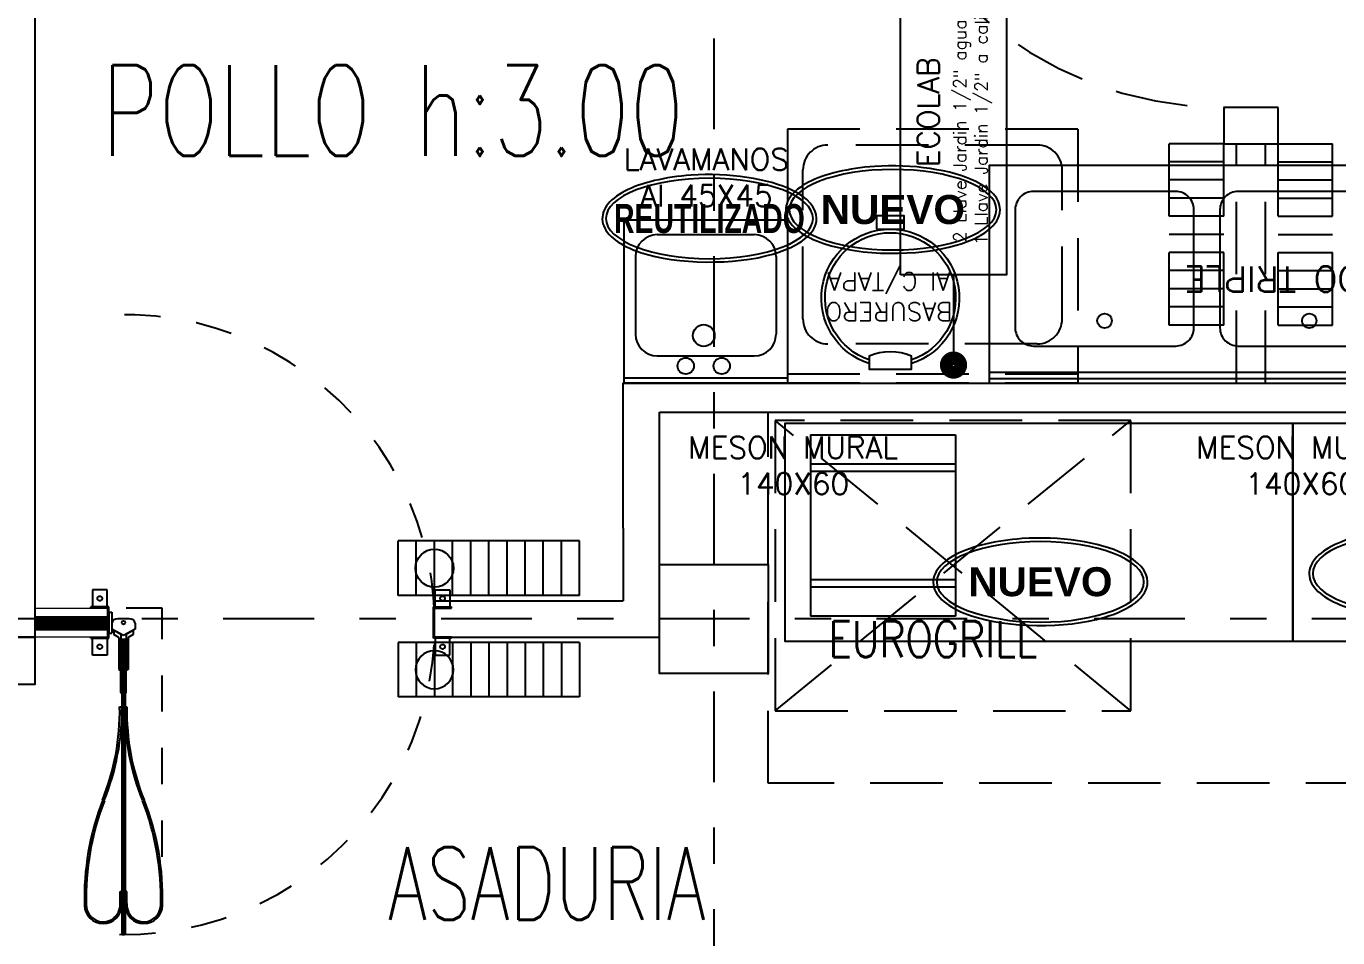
# Model space of a CAD drawing. Header units: millimetres. Extents: x 340 to 1003762, y 22 to 362022.
# Drawn here: x 410.256 to 413.87, y 89.467 to 91.979 of the extents above; entities that cross this region are included whole.
import ezdxf
from ezdxf.enums import TextEntityAlignment as Align
from ezdxf.xclip import XClip

# ---------------------------------------------------------------- set-up
doc = ezdxf.new("R2010")
doc.units = ezdxf.units.MM
doc.header["$XCLIPFRAME"] = 0
for name, pattern in [('LSBB_P_002 - PLANTA 1° NIVEL SALA DE VENTAS$0$000_ALTILLO PROPUESTA$0$HIDDEN', [0.375, 0.25, -0.125]), ('LSBB_P_002 - PLANTA 1° NIVEL SALA DE VENTAS$0$CONTINUOS', [0]), ('LSBB_P_002 - PLANTA 1° NIVEL SALA DE VENTAS$0$DASHDOT2', [0.5, 0.25, -0.125, 0, -0.125]), ('LSBB_P_002 - PLANTA 1° NIVEL SALA DE VENTAS$0$DASHED', [0.75, 0.5, -0.25]), ('LSBB_P_002 - PLANTA 1° NIVEL SALA DE VENTAS$0$Z-ARQUITECTURA$0$HIDDEN', [0.375, 0.25, -0.125])]:
    doc.linetypes.add(name, pattern=pattern)
doc.layers.add('LSBB_P_002 - PLANTA 1° NIVEL SALA DE VENTAS$0$A-Achurado', color=250, linetype='Continuous', lineweight=5)
for name, color, linetype in [('LSBB_P_002 - PLANTA 1° NIVEL SALA DE VENTAS$0$A-ACTIVOS NUEVOS', 20, 'Continuous'), ('LSBB_P_002 - PLANTA 1° NIVEL SALA DE VENTAS$0$A-ACTIVOS REUTILIZADOS', 7, 'Continuous'), ('LSBB_P_002 - PLANTA 1° NIVEL SALA DE VENTAS$0$A-Artefactos', 8, 'Continuous'), ('LSBB_P_002 - PLANTA 1° NIVEL SALA DE VENTAS$0$A-DEMOLICIONES', 30, 'LSBB_P_002 - PLANTA 1° NIVEL SALA DE VENTAS$0$DASHED'), ('LSBB_P_002 - PLANTA 1° NIVEL SALA DE VENTAS$0$A-Equipamiento acero inox', 8, 'Continuous'), ('LSBB_P_002 - PLANTA 1° NIVEL SALA DE VENTAS$0$A-Equipos', 8, 'Continuous'), ('LSBB_P_002 - PLANTA 1° NIVEL SALA DE VENTAS$0$A-MOBILIARIO', 8, 'Continuous'), ('LSBB_P_002 - PLANTA 1° NIVEL SALA DE VENTAS$0$A-PANEL CAMARA NUEVO', 10, 'LSBB_P_002 - PLANTA 1° NIVEL SALA DE VENTAS$0$CONTINUOS'), ('LSBB_P_002 - PLANTA 1° NIVEL SALA DE VENTAS$0$A-PUERTAS NUEVAS', 10, 'Continuous'), ('LSBB_P_002 - PLANTA 1° NIVEL SALA DE VENTAS$0$A-SE CONSTRUYE RELLENO', 10, 'LSBB_P_002 - PLANTA 1° NIVEL SALA DE VENTAS$0$CONTINUOS'), ('LSBB_P_002 - PLANTA 1° NIVEL SALA DE VENTAS$0$A-Textos', 2, 'Continuous'), ('LSBB_P_002 - PLANTA 1° NIVEL SALA DE VENTAS$0$A-TRAS-EQPM', 8, 'Continuous'), ('LSBB_P_002 - PLANTA 1° NIVEL SALA DE VENTAS$0$CANALETA-DESAGUE', 4, 'Continuous'), ('LSBB_P_002 - PLANTA 1° NIVEL SALA DE VENTAS$0$E-TABIQUE-CAMARA', 1, 'Continuous'), ('LSBB_P_002 - PLANTA 1° NIVEL SALA DE VENTAS$0$EJES', 8, 'LSBB_P_002 - PLANTA 1° NIVEL SALA DE VENTAS$0$DASHDOT2'), ('LSBB_P_002 - PLANTA 1° NIVEL SALA DE VENTAS$0$ESTRUCTURA', 5, 'Continuous'), ('LSBB_P_002 - PLANTA 1° NIVEL SALA DE VENTAS$0$L-PILETAS EXISTENTES', 8, 'Continuous'), ('LSBB_P_002 - PLANTA 1° NIVEL SALA DE VENTAS$0$LLAVES ECOLAB', 90, 'Continuous'), ('XREF', 7, 'Continuous')]:
    doc.layers.add(name, color=color, linetype=linetype)
doc.styles.add('LSBB_P_002 - PLANTA 1° NIVEL SALA DE VENTAS$0$ARIAL', font='')
doc.styles.add('LSBB_P_002 - PLANTA 1° NIVEL SALA DE VENTAS$0$Estilo1', font='GOTHIC.TTF', dxfattribs={"height": 0.24})
doc.styles.add('LSBB_P_002 - PLANTA 1° NIVEL SALA DE VENTAS$0$ROMANS', font='romans')
doc.styles.get('LSBB_P_002 - PLANTA 1° NIVEL SALA DE VENTAS$0$ARIAL').set_extended_font_data('Arial', bold=True)

# ---------------------------------------------------------------- blocks, each defined once
blk = doc.blocks.new('LSBB_P_002 - PLANTA 1° NIVEL SALA DE VENTAS$0$A$C0C1D28A6')
at = {"color": 8}
blk.add_circle((0.4, 0.075), 0.0524, dxfattribs=at)
at = {"layer": 'LSBB_P_002 - PLANTA 1° NIVEL SALA DE VENTAS$0$CANALETA-DESAGUE', "color": 8}
for p, q in [((0, 0.15), (0.5, 0.15)), ((0, 0.15), (0, 0)), ((0.05, 0.15), (0.05, 0)), ((0.1, 0.15), (0.1, 0)), ((0.15, 0.15), (0.15, 0)), ((0.2, 0.15), (0.2, 0)), ((0.25, 0.15), (0.25, 0)), ((0.3, 0.15), (0.3, 0)), ((0.35, 0.15), (0.35, 0)), ((0.4, 0.15), (0.4, 0)), ((0.45, 0.15), (0.45, 0)), ((0.5, 0.15), (0.5, 0)), ((0, 0), (0.5, 0))]:
    blk.add_line(p, q, dxfattribs=at)
blk = doc.blocks.new('LSBB_P_002 - PLANTA 1° NIVEL SALA DE VENTAS$0$A$C73AD46B8')
for p, q in [((0.5695, 0), (0.5695, 1.7641)), ((0.5875, 0), (0.5875, 1.7641))]:
    blk.add_line(p, q)
blk.add_lwpolyline([(0.6, 0), (0.6, 1.7641), (0, 1.7641), (0, 0), (0.6, 0)])
for points in [[(0.4977, 1.6424), (0.4977, 1.25, -0.414214), (0.4477, 1.2), (0.1218, 1.2, -0.414214), (0.0718, 1.25), (0.0718, 1.6424, -0.414214), (0.1218, 1.6924), (0.4477, 1.6924, -0.414214)], [(0.4977, 0.6859), (0.4977, 1.0782, 0.414214), (0.4477, 1.1282), (0.1218, 1.1282, 0.414214), (0.0718, 1.0782), (0.0718, 0.6859, 0.414214), (0.1218, 0.6359), (0.4477, 0.6359, 0.414214)], [(0.4977, 0.1218), (0.4977, 0.5141, 0.414214), (0.4477, 0.5641), (0.1218, 0.5641, 0.414214), (0.0718, 0.5141), (0.0718, 0.1218, 0.414214), (0.1218, 0.0718), (0.4477, 0.0718, 0.414214)]]:
    blk.add_lwpolyline(points, format="xyb", close=True)
for centre in [(0.4281, 1.4462), (0.4281, 0.8821), (0.4281, 0.3179)]:
    blk.add_circle(centre, 0.02)
at = {"insert": (0.3484, 2.2058), "char_height": 0.07, "width": 1.7605, "attachment_point": 1, "rotation": 270, "style": 'LSBB_P_002 - PLANTA 1° NIVEL SALA DE VENTAS$0$ROMANS'}
blk.add_mtext('\\pi0.78383;LAVAFONDO TRIPLE\\P\\pi0.42358;            AI', dxfattribs=at)
blk = doc.blocks.new('LSBB_P_002 - PLANTA 1° NIVEL SALA DE VENTAS$0$Basurero a.inox con tapa')
at = {"layer": 'LSBB_P_002 - PLANTA 1° NIVEL SALA DE VENTAS$0$A-TRAS-EQPM'}
blk.add_lwpolyline([(36252.54, -6635.72), (36256.2, -6635.72), (36256.2, -6647.33), (36252.54, -6647.33)], dxfattribs=at)
blk.add_lwpolyline([(36217.61, -6637.72), (36217.61, -6645.33), (36213.95, -6645.33), (36213.95, -6637.72)], close=True, dxfattribs=at)
at = {"layer": 'LSBB_P_002 - PLANTA 1° NIVEL SALA DE VENTAS$0$A-TRAS-EQPM', "ltscale": 3}
for radius, start, end in [(19, 17.787, 342.213), (18, 18.8112, 341.1888)]:
    blk.add_arc((36236.61, -6641.52), radius, start, end, dxfattribs=at)
at = {"layer": 'LSBB_P_002 - PLANTA 1° NIVEL SALA DE VENTAS$0$A-TRAS-EQPM'}
blk.add_arc((36266.36, -6641.52), 14.99, 157.2212, 202.7788, dxfattribs=at)
blk = doc.blocks.new('LSBB_P_002 - PLANTA 1° NIVEL SALA DE VENTAS$0$BAS')
at = {"layer": 'LSBB_P_002 - PLANTA 1° NIVEL SALA DE VENTAS$0$A-TRAS-EQPM', "linetype": 'Continuous', "extrusion": (0, 0, -1), "xscale": 0.01, "yscale": 0.01, "zscale": -0.01}
blk.add_blockref('LSBB_P_002 - PLANTA 1° NIVEL SALA DE VENTAS$0$Basurero a.inox con tapa', (-813.2584, 115.2507), dxfattribs=at)
at = {"layer": 'LSBB_P_002 - PLANTA 1° NIVEL SALA DE VENTAS$0$A-MOBILIARIO', "ltscale": 0.25, "insert": (450.9047, 48.8395), "char_height": 0.05, "width": 1.146377, "attachment_point": 5, "rotation": 90, "style": 'LSBB_P_002 - PLANTA 1° NIVEL SALA DE VENTAS$0$ROMANS'}
blk.add_mtext('\\A1;BASURERO\\PAI C/TAPA', dxfattribs=at)
blk = doc.blocks.new('LSBB_P_002 - PLANTA 1° NIVEL SALA DE VENTAS$0$A$C6D5A0C58')
at = {"layer": 'LSBB_P_002 - PLANTA 1° NIVEL SALA DE VENTAS$0$A-ACTIVOS REUTILIZADOS', "extrusion": (0, 0, -1)}
blk.add_ellipse((0, 0), major_axis=(0.2855, 0), ratio=0.388575, dxfattribs=at)
at = {"layer": 'LSBB_P_002 - PLANTA 1° NIVEL SALA DE VENTAS$0$A-ACTIVOS REUTILIZADOS'}
blk.add_open_spline([(0.2955, 0), (0.2955, -0.021), (0.2828, -0.0409), (0.2407, -0.0737), (0.2108, -0.0875), (0.0693, -0.1291), (-0.0893, -0.1272), (-0.2453, -0.0748), (-0.2842, -0.048), (-0.3027, 0.019), (-0.2777, 0.0523), (-0.188, 0.0987), (-0.1218, 0.1143), (0.0524, 0.1263), (0.163, 0.1102), (0.2698, 0.0572), (0.2955, 0.0303), (0.2955, 0)], degree=3, knots=[0, 0, 0, 0, 0.461791, 0.461791, 0.923583, 0.923583, 2.283227, 2.283227, 3.034626, 3.034626, 3.786024, 3.786024, 4.537423, 4.537423, 5.618495, 5.618495, 6.283185, 6.283185, 6.283185, 6.283185], dxfattribs=at)
at = {"layer": 'LSBB_P_002 - PLANTA 1° NIVEL SALA DE VENTAS$0$A-ACTIVOS REUTILIZADOS', "style": 'LSBB_P_002 - PLANTA 1° NIVEL SALA DE VENTAS$0$ARIAL', "width": 0.7}
blk.add_text('REUTILIZADO', height=0.08, dxfattribs=at).set_placement((0, 0), align=Align.MIDDLE_CENTER)
blk = doc.blocks.new('LSBB_P_002 - PLANTA 1° NIVEL SALA DE VENTAS$0$A$C529333AF')
at = {"layer": 'LSBB_P_002 - PLANTA 1° NIVEL SALA DE VENTAS$0$A-ACTIVOS NUEVOS', "extrusion": (0, 0, -1)}
blk.add_ellipse((0, 0), major_axis=(0.2855, 0), ratio=0.388575, dxfattribs=at)
at = {"layer": 'LSBB_P_002 - PLANTA 1° NIVEL SALA DE VENTAS$0$A-ACTIVOS NUEVOS'}
blk.add_open_spline([(0.2955, 0), (0.2955, -0.021), (0.2828, -0.0409), (0.2407, -0.0737), (0.2108, -0.0875), (0.0693, -0.1291), (-0.0893, -0.1272), (-0.2453, -0.0748), (-0.2842, -0.048), (-0.3027, 0.019), (-0.2777, 0.0523), (-0.188, 0.0987), (-0.1218, 0.1143), (0.0524, 0.1263), (0.163, 0.1102), (0.2698, 0.0572), (0.2955, 0.0303), (0.2955, 0)], degree=3, knots=[0, 0, 0, 0, 0.461791, 0.461791, 0.923583, 0.923583, 2.283227, 2.283227, 3.034626, 3.034626, 3.786024, 3.786024, 4.537423, 4.537423, 5.618495, 5.618495, 6.283185, 6.283185, 6.283185, 6.283185], dxfattribs=at)
at = {"layer": 'LSBB_P_002 - PLANTA 1° NIVEL SALA DE VENTAS$0$A-ACTIVOS NUEVOS', "insert": (0, 0), "char_height": 0.08, "attachment_point": 5, "style": 'LSBB_P_002 - PLANTA 1° NIVEL SALA DE VENTAS$0$ARIAL'}
blk.add_mtext_dynamic_manual_height_columns('NUEVO', width=0.536552, gutter_width=0.7, heights=[0], dxfattribs=at)
blk = doc.blocks.new('LSBB_P_002 - PLANTA 1° NIVEL SALA DE VENTAS$0$LLAVE ECOLAB')
at = {"layer": 'LSBB_P_002 - PLANTA 1° NIVEL SALA DE VENTAS$0$LLAVES ECOLAB', "color": 8}
blk.add_lwpolyline([(-1.5014, 0.5435), (-1.5014, 1.4369), (-1.2086, 1.4369), (-1.2086, 0.5435)], close=True, dxfattribs=at)
for points in [[(-1.355, 0.5435), (-1.355, 0.2948)], [(-1.355, 0.5107), (-1.355, 0.2948)]]:
    blk.add_lwpolyline(points, dxfattribs=at)
at = {"layer": 'LSBB_P_002 - PLANTA 1° NIVEL SALA DE VENTAS$0$LLAVES ECOLAB', "color": 8, "const_width": 0.035}
blk.add_lwpolyline([(-1.375, 0.2948, 1), (-1.335, 0.2948, 1)], format="xyb", close=True, dxfattribs=at)
blk.add_lwpolyline([(-1.375, 0.2948, 1), (-1.335, 0.2948, 1)], format="xyb", close=True, dxfattribs=at)
at = {"layer": 'LSBB_P_002 - PLANTA 1° NIVEL SALA DE VENTAS$0$A-MOBILIARIO', "ltscale": 0.25, "insert": (-1.3522, 0.9916), "char_height": 0.06, "width": 1.146377, "attachment_point": 5, "rotation": 90, "style": 'LSBB_P_002 - PLANTA 1° NIVEL SALA DE VENTAS$0$ROMANS'}
blk.add_mtext('\\A1;ECOLAB\\P{\\H0.58333x;2 Llave Jardin 1/2" agua fria\\P1 Llave Jardin 1/2" a caliente}', dxfattribs=at)
blk = doc.blocks.new('LSBB_P_002 - PLANTA 1° NIVEL SALA DE VENTAS$0$A$C5A110EDB')
blk.add_lwpolyline([(0.6323, 0.7554), (-0.7677, 0.7554), (-0.7677, 0.1554), (0.6323, 0.1554), (0.6323, 0.7554)])
at = {"insert": (-0.7443, 0.7193), "char_height": 0.06, "width": 2.665849, "attachment_point": 2, "style": 'LSBB_P_002 - PLANTA 1° NIVEL SALA DE VENTAS$0$Estilo1'}
blk.add_mtext('{\\Fromans|c0;MESON MURAL \\P140X60}', dxfattribs=at)
blk = doc.blocks.new('LSBB_P_002 - PLANTA 1° NIVEL SALA DE VENTAS$0$SELL')
at = {"layer": 'LSBB_P_002 - PLANTA 1° NIVEL SALA DE VENTAS$0$A-Equipos'}
for p, q in [((449.836, 70.9801), (449.336, 70.9801)), ((449.336, 70.5801), (449.336, 70.9801)), ((449.836, 70.9801), (449.336, 70.9801)), ((449.336, 70.5801), (449.336, 70.9801)), ((449.416, 70.5801), (449.416, 70.9801)), ((449.416, 70.5801), (449.416, 70.9801)), ((449.436, 70.5801), (449.436, 70.9801)), ((449.436, 70.5801), (449.436, 70.9801)), ((449.736, 70.9801), (449.736, 70.5801)), ((449.736, 70.9801), (449.736, 70.5801)), ((449.756, 70.9801), (449.756, 70.5801)), ((449.756, 70.9801), (449.756, 70.5801)), ((449.836, 70.9801), (449.836, 70.5801)), ((449.836, 70.9801), (449.836, 70.5801)), ((449.836, 70.5801), (449.336, 70.5801)), ((449.836, 70.5801), (449.336, 70.5801))]:
    blk.add_line(p, q, dxfattribs=at)
blk = doc.blocks.new('LSBB_P_002 - PLANTA 1° NIVEL SALA DE VENTAS$0$Z-ARQUITECTURA$0$PUERTA POLICARBONATO 90')
at = {"color": 8, "linetype": 'LSBB_P_002 - PLANTA 1° NIVEL SALA DE VENTAS$0$Z-ARQUITECTURA$0$HIDDEN', "ltscale": 0.2}
for p, q in [((-0.0424, 0.05), (-0.0424, 0.003)), ((-0.0024, 0.05), (-0.0424, 0.05)), ((-0.0024, 0.003), (-0.0024, 0.05)), ((0.9024, 0.05, 0), (0.9424, 0.05, 0)), ((0.9024, 0.003, 0), (0.9024, 0.05, 0)), ((0.9424, 0.05, 0), (0.9424, 0.003, 0)), ((-0.0424, -0.13), (-0.0424, -0.083)), ((-0.0024, -0.083), (-0.0024, -0.13)), ((0.9024, -0.083, 0), (0.9024, -0.13, 0)), ((0.9424, -0.13, 0), (0.9424, -0.083, 0)), ((-0.0024, -0.13), (-0.0424, -0.13)), ((0.9024, -0.13, 0), (0.9424, -0.13, 0))]:
    blk.add_line(p, q, dxfattribs=at)
for p, q in [((0.003, 0.003), (-0.047, 0.003)), ((-0.047, 0), (-0.047, 0.003)), ((0, 0), (-0.047, 0)), ((0, -0.08), (0, 0)), ((0.003, -0.083), (0.003, 0.003)), ((0.897, -0.083), (0.897, 0.003)), ((0.897, 0.003), (0.947, 0.003)), ((0.9, -0.08), (0.9, 0)), ((0.9, 0), (0.947, 0)), ((0.947, 0, 0), (0.947, 0.003, 0)), ((0.003, -0.011), (0.003, -0.069)), ((0.003, -0.011), (0.011, -0.011)), ((0.011, -0.011), (0.011, -0.069)), ((0.011, -0.0335), (0.0157, -0.0335)), ((0.011, -0.0335), (0.011, -0.0465)), ((0.059, -0.0297), (0.027, -0.0297)), ((0.003, -0.069), (0.011, -0.069)), ((0.011, -0.0417), (0.011, -0.0577)), ((0.043, -0.0757), (0.011, -0.0577)), ((0.016, -0.0616), (0.016, -0.0731)), ((0.0355, -0.0726), (0.016, -0.0616)), ((0.075, -0.0577), (0.043, -0.0757)), ((0.07, -0.0616), (0.0505, -0.0726)), ((0.07, -0.0616), (0.07, -0.0731)), ((0.075, -0.0417), (0.075, -0.0577)), ((-0.047, -0.08), (0, -0.08)), ((-0.047, -0.083), (-0.047, -0.08)), ((-0.047, -0.083), (0.003, -0.083)), ((0.0305, -0.0813), (0.016, -0.0731)), ((0.0305, -0.0813), (0.0305, -0.1691)), ((0.0355, -0.0726), (0.0355, -0.1721)), ((0.0355, -0.0743), (0.0355, -0.1713)), ((0.0355, -0.0853), (0.0505, -0.0853)), ((0.0405, -0.0853), (0.0405, -0.8998)), ((0.0455, -0.0853), (0.0455, -0.8998)), ((0.0505, -0.0726), (0.0505, -0.1721)), ((0.0505, -0.0743), (0.0505, -0.1713)), ((0.07, -0.0731), (0.0555, -0.0813)), ((0.0555, -0.0813), (0.0555, -0.1691)), ((0.947, -0.083), (0.897, -0.083)), ((0.947, -0.08), (0.9, -0.08)), ((0.947, -0.083, 0), (0.947, -0.08, 0)), ((0.0305, -0.1691), (0.0355, -0.1721)), ((0.0555, -0.1691), (0.0505, -0.1721)), ((0.0385, -0.8998), (0.0405, -0.8998)), ((0.0405, -0.8998), (0.0455, -0.8998)), ((0.0475, -0.8998), (0.0455, -0.8998))]:
    blk.add_line(p, q)
at = {"color": 8, "linetype": 'LSBB_P_002 - PLANTA 1° NIVEL SALA DE VENTAS$0$Z-ARQUITECTURA$0$HIDDEN', "ltscale": 0.3}
for p, q in [((0.15, 0), (0, 0)), ((0.15, -0.6855), (0.15, 0))]:
    blk.add_line(p, q, dxfattribs=at)
at = {"color": 8}
for p, q in [((0.0355, -0.2323), (0.0355, -0.0853)), ((0.0375, -0.2323), (0.0375, -0.0853)), ((0.0485, -0.2323), (0.0485, -0.0853)), ((0.0505, -0.2323), (0.0505, -0.0853)), ((0.0355, -0.2323), (0.0375, -0.2323)), ((0.0385, -0.2353), (0.0385, -0.8998)), ((0.0385, -0.2353), (0.0405, -0.2353)), ((0.0455, -0.2353), (0.0475, -0.2353)), ((0.0475, -0.2353), (0.0475, -0.8998)), ((0.0485, -0.2323), (0.0505, -0.2323)), ((0.0324, -0.2725), (0.0385, -0.2725)), ((0.0475, -0.2723), (0.0523, -0.2723)), ((0.0335, -0.7811), (0.0385, -0.7811)), ((0.0335, -0.8145), (0.0335, -0.7811)), ((0.0385, -0.7811), (0.0385, -0.8195)), ((0.0525, -0.7811), (0.0475, -0.7811)), ((0.0475, -0.7811), (0.0475, -0.8195)), ((0.0525, -0.8145), (0.0525, -0.7811))]:
    blk.add_line(p, q, dxfattribs=at)
at = {"color": 8, "linetype": 'LSBB_P_002 - PLANTA 1° NIVEL SALA DE VENTAS$0$Z-ARQUITECTURA$0$HIDDEN', "ltscale": 0.2}
for centre in [(-0.0224, 0.0265), (0.9224, 0.0265, 0), (-0.0224, -0.1065), (0.9224, -0.1065, 0)]:
    blk.add_circle(centre, 0.0065, dxfattribs=at)
blk.add_circle((0.043, -0.04), 0.005)
at = {"color": 8, "linetype": 'LSBB_P_002 - PLANTA 1° NIVEL SALA DE VENTAS$0$Z-ARQUITECTURA$0$HIDDEN', "ltscale": 0.3}
blk.add_arc((0.0467, -0.0455, 0), 0.8544, 268.991, 92.0144, dxfattribs=at)
for centre, start, end in [((0.0257, -0.0447), 85.2268, 168.513), ((0.0603, -0.0447), 11.487, 94.7732)]:
    blk.add_arc(centre, 0.015, start, end)
at = {"color": 8}
for centre, radius, start, end in [((0.0388, -0.232), 0.00328, 184.6795, 265.3205), ((0.0408, -0.232), 0.00328, 184.6795, 265.3205), ((0.0452, -0.232), 0.00328, 274.6795, 355.3205), ((0.0472, -0.232), 0.00328, 274.6795, 355.3205), ((-0.6253, -0.2832), 0.6578, 338.0387, 0.9306), ((-0.6303, -0.2794), 0.6689, 337.9797, 0.5924), ((0.6876, -0.2876), 0.6402, 178.6267, 202.2426), ((0.71, -0.2829), 0.6578, 179.0694, 201.9613), ((0.6694, -0.7975), 0.7342, 158.5459, 181.7179), ((0.6694, -0.7975), 0.7292, 158.5517, 181.7272), ((-0.5834, -0.7975), 0.7292, 358.2728, 21.4483), ((-0.5834, -0.7975), 0.7342, 358.2821, 21.4541), ((-0.013, -0.8182), 0.0515, 181.4341, 358.5659), ((-0.0129, -0.8181), 0.0466, 181.1194, 4.478), ((0.099, -0.8182), 0.0515, 181.4341, 358.5659), ((0.0989, -0.8181), 0.0466, 175.522, 358.8806)]:
    blk.add_arc(centre, radius, start, end, dxfattribs=at)
blk = doc.blocks.new('LSBB_P_002 - PLANTA 1° NIVEL SALA DE VENTAS$0$DEMOL')
at = {"layer": 'LSBB_P_002 - PLANTA 1° NIVEL SALA DE VENTAS$0$A-DEMOLICIONES', "linetype": 'LSBB_P_002 - PLANTA 1° NIVEL SALA DE VENTAS$0$000_ALTILLO PROPUESTA$0$HIDDEN', "ltscale": 0.8}
for p, q in [((1028.9943, 306.5756), (1028.8447, 306.5756)), ((1028.8447, 306.5756), (1028.8447, 306.4756)), ((1028.9943, 306.4756), (1028.9943, 306.5756)), ((1027.6422, 306.5156), (1027.6422, 305.8156)), ((1028.4422, 306.5156), (1027.6422, 306.5156)), ((1028.4422, 306.5156), (1028.4422, 305.8156)), ((1028.6947, 305.9756), (1028.6947, 306.4756)), ((1028.8447, 306.4756), (1028.6947, 306.4756)), ((1028.8447, 306.4756), (1028.9943, 306.4756)), ((1028.8447, 305.9756), (1028.8447, 306.4756)), ((1028.8795, 305.8156), (1028.8795, 306.4756)), ((1028.9595, 305.8156), (1028.9595, 306.4756)), ((1028.9943, 305.9756), (1028.9943, 306.4756)), ((1028.9943, 306.4756), (1029.1443, 306.4756)), ((1029.1443, 305.9756), (1029.1443, 306.4756)), ((1028.3308, 306.4718), (1027.7537, 306.4718)), ((1027.6851, 305.9925), (1027.6851, 306.4033)), ((1028.3994, 305.9925), (1028.3994, 306.4033)), ((1028.8447, 306.4256), (1028.6947, 306.4256)), ((1028.9943, 306.4256), (1029.1443, 306.4256)), ((1028.8447, 306.3756), (1028.6947, 306.3756)), ((1028.9943, 306.3756), (1029.1443, 306.3756)), ((1028.8447, 306.3256), (1028.6947, 306.3256)), ((1028.9943, 306.3256), (1029.1443, 306.3256)), ((1028.8447, 306.2756), (1028.6947, 306.2756)), ((1028.9943, 306.2756), (1029.1443, 306.2756)), ((1028.8447, 306.2256), (1028.6947, 306.2256)), ((1028.9943, 306.2256), (1029.1443, 306.2256)), ((1028.8447, 306.1756), (1028.6947, 306.1756)), ((1028.9943, 306.1756), (1029.1443, 306.1756)), ((1028.8447, 306.1256), (1028.6947, 306.1256)), ((1028.9943, 306.1256), (1029.1443, 306.1256)), ((1028.8447, 306.0756), (1028.6947, 306.0756)), ((1028.9943, 306.0756), (1029.1443, 306.0756)), ((1028.8447, 306.0256), (1028.6947, 306.0256)), ((1028.9943, 306.0256), (1029.1443, 306.0256)), ((1028.8447, 305.9756), (1028.6947, 305.9756)), ((1028.9943, 305.9756), (1029.1443, 305.9756)), ((1028.3308, 305.9239), (1027.7537, 305.9239)), ((1028.4422, 305.8402), (1027.6422, 305.8402)), ((1028.4422, 305.8156), (1027.6422, 305.8156)), ((1027.5895, 304.7127), (1027.5895, 305.7356)), ((1028.5889, 305.7127), (1027.6089, 305.7127)), ((1027.6089, 304.9127), (1028.5889, 305.7127)), ((1028.5889, 304.9127), (1027.6089, 305.7127)), ((1027.6089, 305.7127), (1027.6089, 304.9127)), ((1028.5889, 304.9127), (1028.5889, 305.7127)), ((1027.6089, 304.9127), (1028.5889, 304.9127)), ((1031.3707, 304.7127), (1027.5895, 304.7127))]:
    blk.add_line(p, q, dxfattribs=at)
for centre, radius, start, end in [((1028.8466, 307.5979), 1.0222, 185.7395, 270.172), ((1027.7537, 306.4033), 0.0686, 90, 180), ((1028.3308, 306.4033), 0.0686, 0, 90), ((1027.7537, 305.9925), 0.0686, 180, 270), ((1028.3308, 305.9925), 0.0686, 270, 0)]:
    blk.add_arc(centre, radius, start, end, dxfattribs=at)
at = {"layer": 'LSBB_P_002 - PLANTA 1° NIVEL SALA DE VENTAS$0$A-DEMOLICIONES', "linetype": 'LSBB_P_002 - PLANTA 1° NIVEL SALA DE VENTAS$0$000_ALTILLO PROPUESTA$0$HIDDEN', "ltscale": 0.8, "style": 'LSBB_P_002 - PLANTA 1° NIVEL SALA DE VENTAS$0$ROMANS', "width": 0.7}
blk.add_text('POLLO h:3.00', height=0.25, dxfattribs=at).set_placement((1025.7521, 306.4417, 0))
at = {"layer": 'LSBB_P_002 - PLANTA 1° NIVEL SALA DE VENTAS$0$A-DEMOLICIONES', "linetype": 'LSBB_P_002 - PLANTA 1° NIVEL SALA DE VENTAS$0$000_ALTILLO PROPUESTA$0$HIDDEN', "ltscale": 0.8, "style": 'LSBB_P_002 - PLANTA 1° NIVEL SALA DE VENTAS$0$ROMANS', "text_generation_flag": 6, "width": 0.8}
blk.add_text('EUROGRILL', height=0.1, rotation=180, dxfattribs=at).set_placement((1027.7551, 305.0599))
blk = doc.blocks.new('LSBB_P_002 - PLANTA 1° NIVEL SALA DE VENTAS', base_point=(223.5696, 14.2202))
at = {"layer": 'LSBB_P_002 - PLANTA 1° NIVEL SALA DE VENTAS$0$A-Achurado', "color": 1}
blk.add_lwpolyline([(825.5695, 305.1956), (825.7695, 305.1956), (825.7695, 305.1156), (825.5695, 305.1156), (825.5695, 305.0956)], dxfattribs=at)
at = {"layer": 'LSBB_P_002 - PLANTA 1° NIVEL SALA DE VENTAS$0$A-Artefactos'}
for p, q in [((827.2835, 306.2249), (827.551, 306.2249)), ((827.2235, 306.1649), (827.2235, 305.9506)), ((827.611, 306.1649), (827.611, 305.9506)), ((827.2835, 305.8906), (827.551, 305.8906)), ((827.1922, 305.8306), (827.6422, 305.8306)), ((827.1922, 305.8156), (827.6422, 305.8156))]:
    blk.add_line(p, q, dxfattribs=at)
blk.add_lwpolyline([(827.6422, 306.2656), (827.6422, 305.8156), (827.1922, 305.8156), (827.1922, 306.2656)], close=True, dxfattribs=at)
for centre, radius in [((827.4116, 305.9468), 0.03), ((827.3619, 305.863), 0.0225), ((827.4613, 305.863), 0.0225)]:
    blk.add_circle(centre, radius, dxfattribs=at)
for centre, start, end in [((827.2835, 306.1649), 90, 180), ((827.551, 306.1649), 0, 90), ((827.2835, 305.9506), 180, 270), ((827.551, 305.9506), 270, 0)]:
    blk.add_arc(centre, 0.06, start, end, dxfattribs=at)
at = {"layer": 'LSBB_P_002 - PLANTA 1° NIVEL SALA DE VENTAS$0$A-PANEL CAMARA NUEVO'}
blk.add_lwpolyline([(824.6695, 304.9856), (825.4695, 304.9856), (825.5695, 304.9856), (825.5695, 305.1156), (825.4695, 305.1156), (825.4695, 305.0656), (824.6695, 305.0656)], dxfattribs=at)
at = {"layer": 'LSBB_P_002 - PLANTA 1° NIVEL SALA DE VENTAS$0$A-SE CONSTRUYE RELLENO', "const_width": 0.04, "elevation": 0}
blk.add_lwpolyline([(825.7661, 305.1533), (825.5695, 305.1533)], dxfattribs=at)
at = {"layer": 'LSBB_P_002 - PLANTA 1° NIVEL SALA DE VENTAS$0$E-TABIQUE-CAMARA'}
for p, q in [((825.5695, 305.2156), (825.5695, 313.0156)), ((825.5695, 305.1156), (825.5695, 313.0156)), ((826.6695, 305.2156), (827.1145, 305.2156)), ((826.6695, 305.2156), (827.1145, 305.2156)), ((827.1145, 305.2156), (827.1895, 305.2156)), ((827.1145, 305.2156), (827.1895, 305.2156)), ((825.4695, 305.1156), (825.5695, 305.1156)), ((825.4695, 305.1156), (825.5695, 305.1156)), ((826.6695, 305.1156), (827.1145, 305.1156)), ((826.6695, 305.1156), (827.1145, 305.1156)), ((827.1145, 305.1156), (827.2895, 305.1156)), ((827.1145, 305.1156), (827.2895, 305.1156))]:
    blk.add_line(p, q, dxfattribs=at)
for points in [[(827.1895, 305.4156), (827.1895, 305.8156), (827.5895, 305.8156)], [(827.5895, 305.8156), (831.3707, 305.8156)], [(827.2895, 305.7356), (831.3707, 305.7356)], [(827.2895, 305.3156), (827.2895, 305.7356)], [(827.1895, 305.4156), (827.1895, 305.2156)], [(826.6695, 305.1162), (826.6695, 305.2156)]]:
    blk.add_lwpolyline(points, dxfattribs=at)
at = {"layer": 'LSBB_P_002 - PLANTA 1° NIVEL SALA DE VENTAS$0$EJES'}
for p, q in [((827.4395, 330.1656), (827.4395, 242.5191)), ((879.7376, 305.1656), (769.0572, 305.1656))]:
    blk.add_line(p, q, dxfattribs=at)
at = {"layer": 'LSBB_P_002 - PLANTA 1° NIVEL SALA DE VENTAS$0$ESTRUCTURA'}
blk.add_lwpolyline([(827.5895, 305.3156), (827.5895, 305.0156), (827.2895, 305.0156), (827.2895, 305.3156)], close=True, dxfattribs=at)
at = {"layer": 'LSBB_P_002 - PLANTA 1° NIVEL SALA DE VENTAS$0$A-ACTIVOS NUEVOS'}
for p in [(827.9328, 306.2936), (828.3394, 305.2677), (829.3756, 305.2909)]:
    blk.add_blockref('LSBB_P_002 - PLANTA 1° NIVEL SALA DE VENTAS$0$A$C529333AF', p, dxfattribs=at)
at = {"layer": 'LSBB_P_002 - PLANTA 1° NIVEL SALA DE VENTAS$0$A-ACTIVOS REUTILIZADOS'}
blk.add_blockref('LSBB_P_002 - PLANTA 1° NIVEL SALA DE VENTAS$0$A$C6D5A0C58', (827.4273, 306.2695), dxfattribs=at)
at = {"layer": 'LSBB_P_002 - PLANTA 1° NIVEL SALA DE VENTAS$0$A-Artefactos', "rotation": 270}
blk.add_blockref('LSBB_P_002 - PLANTA 1° NIVEL SALA DE VENTAS$0$A$C73AD46B8', (828.1983, 306.4156), dxfattribs=at)
at = {"layer": 'LSBB_P_002 - PLANTA 1° NIVEL SALA DE VENTAS$0$A-DEMOLICIONES'}
blk.add_blockref('LSBB_P_002 - PLANTA 1° NIVEL SALA DE VENTAS$0$DEMOL', (-200, 0), dxfattribs=at)
at = {"layer": 'LSBB_P_002 - PLANTA 1° NIVEL SALA DE VENTAS$0$A-Equipamiento acero inox', "color": 0, "rotation": 90}
blk.add_blockref('LSBB_P_002 - PLANTA 1° NIVEL SALA DE VENTAS$0$BAS', (876.7614, -144.8421), dxfattribs=at)
at = {"layer": 'LSBB_P_002 - PLANTA 1° NIVEL SALA DE VENTAS$0$A-Equipamiento acero inox', "rotation": 90}
blk.add_blockref('LSBB_P_002 - PLANTA 1° NIVEL SALA DE VENTAS$0$SELL', (898.6856, -144.1626), dxfattribs=at)
at = {"layer": 'LSBB_P_002 - PLANTA 1° NIVEL SALA DE VENTAS$0$A-Equipamiento acero inox'}
for p in [(828.4025, 304.9489), (829.8025, 304.9489)]:
    blk.add_blockref('LSBB_P_002 - PLANTA 1° NIVEL SALA DE VENTAS$0$A$C5A110EDB', p, dxfattribs=at)
at = {"layer": 'LSBB_P_002 - PLANTA 1° NIVEL SALA DE VENTAS$0$A-PUERTAS NUEVAS', "rotation": 1.146920115654553e-06}
blk.add_blockref('LSBB_P_002 - PLANTA 1° NIVEL SALA DE VENTAS$0$Z-ARQUITECTURA$0$PUERTA POLICARBONATO 90', (825.7695, 305.1956), dxfattribs=at)
at = {"layer": 'LSBB_P_002 - PLANTA 1° NIVEL SALA DE VENTAS$0$L-PILETAS EXISTENTES', "rotation": 180}
blk.add_blockref('LSBB_P_002 - PLANTA 1° NIVEL SALA DE VENTAS$0$A$C0C1D28A6', (827.0695, 305.3806), dxfattribs=at)
at = {"layer": 'LSBB_P_002 - PLANTA 1° NIVEL SALA DE VENTAS$0$L-PILETAS EXISTENTES', "xscale": -1}
blk.add_blockref('LSBB_P_002 - PLANTA 1° NIVEL SALA DE VENTAS$0$A$C0C1D28A6', (827.0695, 304.9506), dxfattribs=at)
at = {"layer": 'LSBB_P_002 - PLANTA 1° NIVEL SALA DE VENTAS$0$LLAVES ECOLAB'}
blk.add_blockref('LSBB_P_002 - PLANTA 1° NIVEL SALA DE VENTAS$0$LLAVE ECOLAB', (829.455, 305.5706), dxfattribs=at)
at = {"layer": 'LSBB_P_002 - PLANTA 1° NIVEL SALA DE VENTAS$0$A-MOBILIARIO', "ltscale": 0.25, "insert": (827.419, 306.3826), "char_height": 0.06, "width": 1.146377, "attachment_point": 5, "style": 'LSBB_P_002 - PLANTA 1° NIVEL SALA DE VENTAS$0$ROMANS'}
blk.add_mtext('\\A1;LAVAMANOS\\PAI 45X45', dxfattribs=at)
at = {"layer": 'LSBB_P_002 - PLANTA 1° NIVEL SALA DE VENTAS$0$A-Textos', "insert": (826.9791, 304.5362, 0), "char_height": 0.2, "width": 3.652653, "attachment_point": 2, "style": 'LSBB_P_002 - PLANTA 1° NIVEL SALA DE VENTAS$0$ROMANS'}
blk.add_mtext('{\\W0.7;ASADURIA}', dxfattribs=at)

msp = doc.modelspace()

# ---------------------------------------------------------------- block references
at = {"layer": 'XREF'}
ref = msp.add_blockref('LSBB_P_002 - PLANTA 1° NIVEL SALA DE VENTAS', (-191.719, -200.5998), dxfattribs=at)
XClip(ref).set_block_clipping_path([(755.454857474, 236.6800249606), (887.3150098981, 333.6713636781)])

doc.saveas('drawing.dxf')
